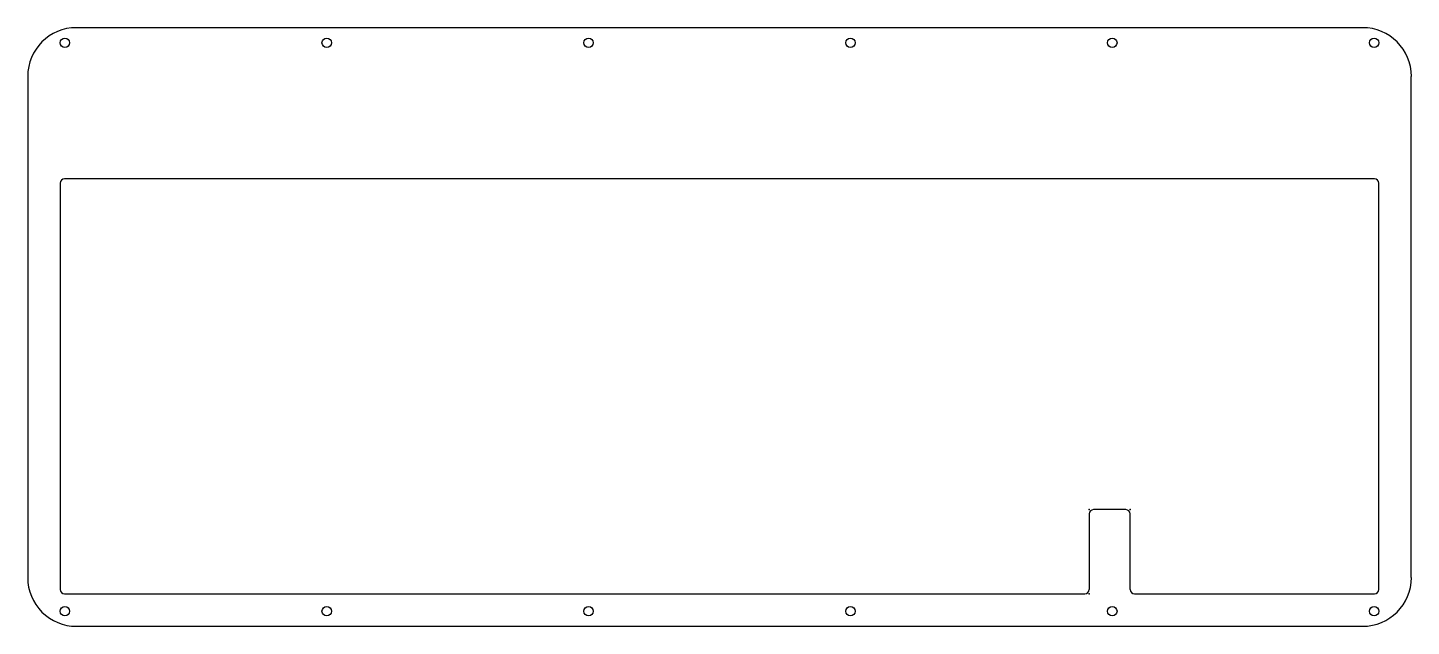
# Model space of a CAD drawing. Header units: centimetres. Extents: x 0.8 to 32.9, y 0.6 to 14.4.
import ezdxf

# ---------------------------------------------------------------- set-up
doc = ezdxf.new("R2010")
doc.units = ezdxf.units.CM
doc.header["$MEASUREMENT"] = 0
doc.layers.add('discipline-top1-blocker', color=7, linetype='Continuous')

msp = doc.modelspace()

# ---------------------------------------------------------------- linework, layer by layer
at = {"layer": 'discipline-top1-blocker'}
for p, q in [((31.787, 14.443), (1.959, 14.443)), ((0.828, 13.312), (0.828, 1.693)), ((32.917, 1.693), (32.917, 13.312)), ((32.06, 10.935), (1.685, 10.935)), ((1.585, 10.835), (1.585, 1.415)), ((32.16, 1.415), (32.16, 10.835)), ((26.298, 3.267), (25.546, 3.267)), ((25.446, 3.167), (25.446, 1.415)), ((26.398, 1.415), (26.398, 3.167)), ((1.685, 1.315), (25.346, 1.315)), ((26.498, 1.315), (32.06, 1.315)), ((1.959, 0.562), (31.787, 0.562))]:
    msp.add_line(p, q, dxfattribs=at)
for centre in [(1.69, 14.093), (7.763, 14.093), (13.836, 14.093), (19.909, 14.093), (25.982, 14.093), (32.055, 14.093), (1.69, 0.912), (7.763, 0.912), (13.836, 0.912), (19.909, 0.912), (25.982, 0.912), (32.055, 0.912)]:
    msp.add_circle(centre, 0.11, dxfattribs=at)
for centre, radius, start, end in [((1.959, 13.312), 1.131, 90, 180), ((31.787, 13.312), 1.131, 0, 90), ((1.685, 10.835), 0.1, 90, 180), ((32.06, 10.835), 0.1, 360, 90), ((25.546, 3.167), 0.1, 90, 180), ((26.298, 3.167), 0.1, 0, 90), ((1.959, 1.693), 1.131, 179.9838, 270.0129), ((31.787, 1.693), 1.131, 270, 360), ((1.685, 1.415), 0.1, 180, 270), ((25.346, 1.415), 0.1, 270, 360), ((26.498, 1.415), 0.1, 180, 270), ((32.06, 1.415), 0.1, 270, 360)]:
    msp.add_arc(centre, radius, start, end, dxfattribs=at)
for p in [(25.446, 3.267), (26.398, 3.267), (25.446, 1.315)]:
    msp.add_point(p, dxfattribs=at)

doc.saveas('drawing.dxf')
